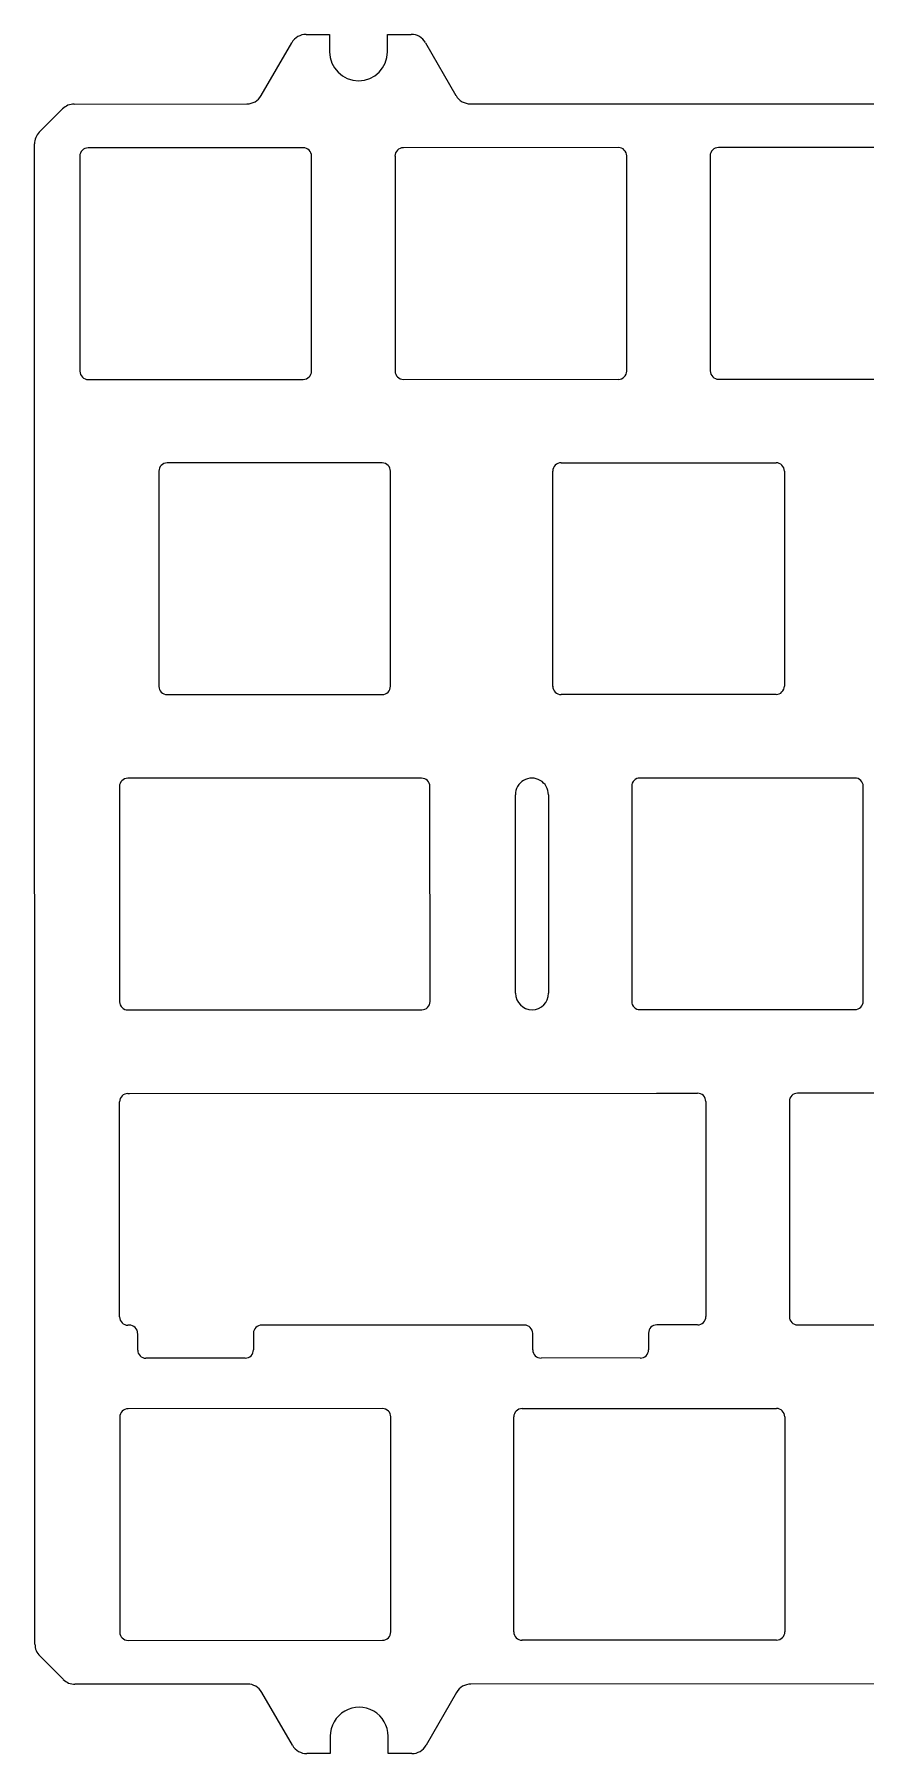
# Model space of a CAD drawing. Extents: x -429 to -143, y -14 to 90.
# Drawn here: x -429.3 to -379.1, y -14 to 90 of the extents above; entities that cross this region are included whole.
import ezdxf

# ---------------------------------------------------------------- set-up
doc = ezdxf.new("R2010")
doc.units = 0
doc.header["$MEASUREMENT"] = 0
doc.layers.add('PART__FEATURE', color=7, linetype='CONTINUOUS')

msp = doc.modelspace()

# ---------------------------------------------------------------- linework, layer by layer
at = {"layer": 'PART__FEATURE'}
for p, q in [((-415.62, 86.25, 1.59), (-413.78, 89.45, 1.59)), ((-415.62, 86.25), (-413.78, 89.45)), ((-415.62, 86.25), (-413.78, 89.45)), ((-415.62, 86.25, 1.59), (-413.78, 89.45, 1.59)), ((-413.78, 89.45), (-413.78, 89.45, 1.59)), ((-413.78, 89.45), (-413.78, 89.45, 1.59)), ((-412.91, 89.95), (-412.91, 89.95, 1.59)), ((-412.91, 89.95), (-412.91, 89.95, 1.59)), ((-412.91, 89.95, 1.59), (-411.49, 89.95, 1.59)), ((-412.91, 89.95), (-411.49, 89.95)), ((-412.91, 89.95), (-411.49, 89.95)), ((-412.91, 89.95, 1.59), (-411.49, 89.95, 1.59)), ((-411.49, 89.95), (-411.49, 89.95, 1.59)), ((-411.49, 89.95), (-411.49, 89.95, 1.59)), ((-411.49, 89.95, 1.59), (-411.49, 88.9, 1.59)), ((-411.49, 89.95), (-411.49, 88.9)), ((-411.49, 89.95), (-411.49, 88.9)), ((-411.49, 89.95, 1.59), (-411.49, 88.9, 1.59)), ((-407.99, 88.9, 1.59), (-407.99, 89.95, 1.59)), ((-407.99, 89.95), (-407.99, 89.95, 1.59)), ((-407.99, 88.9), (-407.99, 89.95)), ((-407.99, 89.95), (-407.99, 89.95, 1.59)), ((-407.99, 89.95, 1.59), (-406.56, 89.95, 1.59)), ((-407.99, 89.95), (-406.56, 89.95)), ((-407.99, 89.95), (-406.56, 89.95)), ((-407.99, 88.9), (-407.99, 89.95)), ((-407.99, 89.95, 1.59), (-406.56, 89.95, 1.59)), ((-407.99, 88.9, 1.59), (-407.99, 89.95, 1.59)), ((-406.56, 89.95), (-406.56, 89.95, 1.59)), ((-406.56, 89.95), (-406.56, 89.95, 1.59)), ((-405.7, 89.45), (-405.7, 89.45, 1.59)), ((-405.7, 89.45, 1.59), (-403.85, 86.25, 1.59)), ((-405.7, 89.45), (-403.85, 86.25)), ((-405.7, 89.45), (-405.7, 89.45, 1.59)), ((-405.7, 89.45), (-403.85, 86.25)), ((-405.7, 89.45, 1.59), (-403.85, 86.25, 1.59)), ((-411.49, 88.9), (-411.49, 88.9, 1.59)), ((-411.49, 88.9), (-411.49, 88.9, 1.59)), ((-407.99, 88.9), (-407.99, 88.9, 1.59)), ((-407.99, 88.9), (-407.99, 88.9, 1.59)), ((-415.62, 86.25), (-415.62, 86.25, 1.59)), ((-415.62, 86.25), (-415.62, 86.25, 1.59)), ((-403.85, 86.25), (-403.85, 86.25, 1.59)), ((-403.85, 86.25), (-403.85, 86.25, 1.59)), ((-429.04, 84.04, 1.59), (-427.63, 85.45, 1.59)), ((-429.04, 84.04), (-427.63, 85.45)), ((-429.04, 84.04), (-427.63, 85.45)), ((-429.04, 84.04, 1.59), (-427.63, 85.45, 1.59)), ((-427.63, 85.45), (-427.63, 85.45, 1.59)), ((-427.63, 85.45), (-427.63, 85.45, 1.59)), ((-426.92, 85.74, 1.59), (-416.49, 85.75, 1.59)), ((-426.92, 85.74), (-416.49, 85.75)), ((-426.92, 85.74), (-416.49, 85.75)), ((-426.92, 85.74, 1.59), (-416.49, 85.75, 1.59)), ((-426.92, 85.74), (-426.92, 85.74, 1.59)), ((-426.92, 85.74), (-426.92, 85.74, 1.59)), ((-416.49, 85.75), (-416.49, 85.75, 1.59)), ((-416.49, 85.75), (-416.49, 85.75, 1.59)), ((-402.98, 85.75, 1.59), (-327.99, 85.78, 1.59)), ((-402.98, 85.75), (-327.99, 85.78)), ((-402.98, 85.75), (-327.99, 85.78)), ((-402.98, 85.75, 1.59), (-327.99, 85.78, 1.59)), ((-402.98, 85.75), (-402.98, 85.75, 1.59)), ((-402.98, 85.75), (-402.98, 85.75, 1.59)), ((-429.3, -7.34, 1.59), (-429.33, 83.33, 1.59)), ((-429.33, 83.33), (-429.33, 83.33, 1.59)), ((-429.3, -7.34), (-429.33, 83.33)), ((-429.33, 83.33), (-429.33, 83.33, 1.59)), ((-429.3, -7.34), (-429.33, 83.33)), ((-429.3, -7.34, 1.59), (-429.33, 83.33, 1.59)), ((-429.04, 84.04), (-429.04, 84.04, 1.59)), ((-429.04, 84.04), (-429.04, 84.04, 1.59)), ((-426.58, 82.59), (-426.58, 82.59, 1.59)), ((-426.58, 82.59, 1.59), (-426.58, 69.59, 1.59)), ((-426.58, 82.59), (-426.58, 69.59)), ((-426.58, 82.59), (-426.58, 82.59, 1.59)), ((-426.58, 82.59), (-426.58, 69.59)), ((-426.58, 82.59, 1.59), (-426.58, 69.59, 1.59)), ((-413.08, 83.1, 1.59), (-426.08, 83.09, 1.59)), ((-413.08, 83.1), (-426.08, 83.09)), ((-413.08, 83.1), (-426.08, 83.09)), ((-413.08, 83.1, 1.59), (-426.08, 83.09, 1.59)), ((-426.08, 83.09), (-426.08, 83.09, 1.59)), ((-426.08, 83.09), (-426.08, 83.09, 1.59)), ((-413.08, 83.1), (-413.08, 83.1, 1.59)), ((-413.08, 83.1), (-413.08, 83.1, 1.59)), ((-412.58, 69.6, 1.59), (-412.58, 82.6, 1.59)), ((-412.58, 82.6), (-412.58, 82.6, 1.59)), ((-412.58, 69.6), (-412.58, 82.6)), ((-412.58, 82.6), (-412.58, 82.6, 1.59)), ((-412.58, 69.6), (-412.58, 82.6)), ((-412.58, 69.6, 1.59), (-412.58, 82.6, 1.59)), ((-407.53, 82.6), (-407.53, 82.6, 1.59)), ((-407.53, 82.6, 1.59), (-407.53, 69.6, 1.59)), ((-407.53, 82.6), (-407.53, 69.6)), ((-407.53, 82.6), (-407.53, 82.6, 1.59)), ((-407.53, 82.6), (-407.53, 69.6)), ((-407.53, 82.6, 1.59), (-407.53, 69.6, 1.59)), ((-394.03, 83.11, 1.59), (-407.03, 83.1, 1.59)), ((-394.03, 83.11), (-407.03, 83.1)), ((-394.03, 83.11), (-407.03, 83.1)), ((-394.03, 83.11, 1.59), (-407.03, 83.1, 1.59)), ((-407.03, 83.1), (-407.03, 83.1, 1.59)), ((-407.03, 83.1), (-407.03, 83.1, 1.59)), ((-394.03, 83.11), (-394.03, 83.11, 1.59)), ((-394.03, 83.11), (-394.03, 83.11, 1.59)), ((-393.53, 69.61, 1.59), (-393.53, 82.61, 1.59)), ((-393.53, 82.61), (-393.53, 82.61, 1.59)), ((-393.53, 69.61), (-393.53, 82.61)), ((-393.53, 82.61), (-393.53, 82.61, 1.59)), ((-393.53, 69.61), (-393.53, 82.61)), ((-393.53, 69.61, 1.59), (-393.53, 82.61, 1.59)), ((-388.48, 82.61), (-388.48, 82.61, 1.59)), ((-388.48, 82.61, 1.59), (-388.48, 69.61, 1.59)), ((-388.48, 82.61), (-388.48, 69.61)), ((-388.48, 82.61), (-388.48, 82.61, 1.59)), ((-388.48, 82.61), (-388.48, 69.61)), ((-388.48, 82.61, 1.59), (-388.48, 69.61, 1.59)), ((-374.98, 83.11, 1.59), (-387.98, 83.11, 1.59)), ((-387.98, 83.11), (-387.98, 83.11, 1.59)), ((-374.98, 83.11), (-387.98, 83.11)), ((-387.98, 83.11), (-387.98, 83.11, 1.59)), ((-374.98, 83.11), (-387.98, 83.11)), ((-374.98, 83.11, 1.59), (-387.98, 83.11, 1.59)), ((-426.58, 69.59), (-426.58, 69.59, 1.59)), ((-426.58, 69.59), (-426.58, 69.59, 1.59)), ((-426.08, 69.09, 1.59), (-413.08, 69.1, 1.59)), ((-426.08, 69.09), (-413.08, 69.1)), ((-426.08, 69.09), (-413.08, 69.1)), ((-426.08, 69.09, 1.59), (-413.08, 69.1, 1.59)), ((-426.08, 69.09), (-426.08, 69.09, 1.59)), ((-426.08, 69.09), (-426.08, 69.09, 1.59)), ((-413.08, 69.1), (-413.08, 69.1, 1.59)), ((-413.08, 69.1), (-413.08, 69.1, 1.59)), ((-412.58, 69.6), (-412.58, 69.6, 1.59)), ((-412.58, 69.6), (-412.58, 69.6, 1.59)), ((-407.53, 69.6), (-407.53, 69.6, 1.59)), ((-407.53, 69.6), (-407.53, 69.6, 1.59)), ((-407.03, 69.1, 1.59), (-394.03, 69.11, 1.59)), ((-407.03, 69.1), (-394.03, 69.11)), ((-407.03, 69.1), (-394.03, 69.11)), ((-407.03, 69.1, 1.59), (-394.03, 69.11, 1.59)), ((-407.03, 69.1), (-407.03, 69.1, 1.59)), ((-407.03, 69.1), (-407.03, 69.1, 1.59)), ((-394.03, 69.11), (-394.03, 69.11, 1.59)), ((-394.03, 69.11), (-394.03, 69.11, 1.59)), ((-393.53, 69.61), (-393.53, 69.61, 1.59)), ((-393.53, 69.61), (-393.53, 69.61, 1.59)), ((-388.48, 69.61), (-388.48, 69.61, 1.59)), ((-388.48, 69.61), (-388.48, 69.61, 1.59)), ((-387.98, 69.11), (-387.98, 69.11, 1.59)), ((-387.98, 69.11, 1.59), (-374.98, 69.11, 1.59)), ((-387.98, 69.11), (-374.98, 69.11)), ((-387.98, 69.11), (-387.98, 69.11, 1.59)), ((-387.98, 69.11), (-374.98, 69.11)), ((-387.98, 69.11, 1.59), (-374.98, 69.11, 1.59)), ((-421.81, 63.55), (-421.81, 63.55, 1.59)), ((-421.81, 63.55, 1.59), (-421.81, 50.55, 1.59)), ((-421.81, 63.55), (-421.81, 50.55)), ((-421.81, 63.55), (-421.81, 63.55, 1.59)), ((-421.81, 63.55), (-421.81, 50.55)), ((-421.81, 63.55, 1.59), (-421.81, 50.55, 1.59)), ((-408.31, 64.05, 1.59), (-421.31, 64.05, 1.59)), ((-421.31, 64.05), (-421.31, 64.05, 1.59)), ((-408.31, 64.05), (-421.31, 64.05)), ((-421.31, 64.05), (-421.31, 64.05, 1.59)), ((-408.31, 64.05), (-421.31, 64.05)), ((-408.31, 64.05, 1.59), (-421.31, 64.05, 1.59)), ((-408.31, 64.05), (-408.31, 64.05, 1.59)), ((-408.31, 64.05), (-408.31, 64.05, 1.59)), ((-407.81, 50.55, 1.59), (-407.81, 63.55, 1.59)), ((-407.81, 63.55), (-407.81, 63.55, 1.59)), ((-407.81, 50.55), (-407.81, 63.55)), ((-407.81, 63.55), (-407.81, 63.55, 1.59)), ((-407.81, 50.55), (-407.81, 63.55)), ((-407.81, 50.55, 1.59), (-407.81, 63.55, 1.59)), ((-398, 50.55, 1.59), (-398, 63.55, 1.59)), ((-398, 63.55), (-398, 63.55, 1.59)), ((-398, 50.55), (-398, 63.55)), ((-398, 63.55), (-398, 63.55, 1.59)), ((-398, 50.55), (-398, 63.55)), ((-398, 50.55, 1.59), (-398, 63.55, 1.59)), ((-397.5, 64.05, 1.59), (-384.5, 64.06, 1.59)), ((-397.5, 64.05), (-384.5, 64.06)), ((-397.5, 64.05), (-384.5, 64.06)), ((-397.5, 64.05, 1.59), (-384.5, 64.06, 1.59)), ((-397.5, 64.05), (-397.5, 64.05, 1.59)), ((-397.5, 64.05), (-397.5, 64.05, 1.59)), ((-384.5, 64.06), (-384.5, 64.06, 1.59)), ((-384.5, 64.06), (-384.5, 64.06, 1.59)), ((-384, 63.56), (-384, 63.56, 1.59)), ((-384, 63.56, 1.59), (-384, 50.56, 1.59)), ((-384, 63.56), (-384, 50.56)), ((-384, 63.56), (-384, 63.56, 1.59)), ((-384, 63.56), (-384, 50.56)), ((-384, 63.56, 1.59), (-384, 50.56, 1.59)), ((-421.81, 50.55), (-421.81, 50.55, 1.59)), ((-421.81, 50.55), (-421.81, 50.55, 1.59)), ((-421.31, 50.05), (-421.31, 50.05, 1.59)), ((-421.31, 50.05, 1.59), (-408.31, 50.05, 1.59)), ((-421.31, 50.05), (-408.31, 50.05)), ((-421.31, 50.05), (-421.31, 50.05, 1.59)), ((-421.31, 50.05), (-408.31, 50.05)), ((-421.31, 50.05, 1.59), (-408.31, 50.05, 1.59)), ((-408.31, 50.05), (-408.31, 50.05, 1.59)), ((-408.31, 50.05), (-408.31, 50.05, 1.59)), ((-407.81, 50.55), (-407.81, 50.55, 1.59)), ((-407.81, 50.55), (-407.81, 50.55, 1.59)), ((-398, 50.55), (-398, 50.55, 1.59)), ((-398, 50.55), (-398, 50.55, 1.59)), ((-384.5, 50.06, 1.59), (-397.5, 50.05, 1.59)), ((-384.5, 50.06), (-397.5, 50.05)), ((-384.5, 50.06), (-397.5, 50.05)), ((-384.5, 50.06, 1.59), (-397.5, 50.05, 1.59)), ((-397.5, 50.05), (-397.5, 50.05, 1.59)), ((-397.5, 50.05), (-397.5, 50.05, 1.59)), ((-384.5, 50.06), (-384.5, 50.06, 1.59)), ((-384.5, 50.06), (-384.5, 50.06, 1.59)), ((-384, 50.56), (-384, 50.56, 1.59)), ((-384, 50.56), (-384, 50.56, 1.59)), ((-405.93, 45, 1.59), (-423.69, 44.99, 1.59)), ((-405.93, 45), (-423.69, 44.99)), ((-405.93, 45), (-423.69, 44.99)), ((-405.93, 45, 1.59), (-423.69, 44.99, 1.59)), ((-423.69, 44.99), (-423.69, 44.99, 1.59)), ((-423.69, 44.99), (-423.69, 44.99, 1.59)), ((-405.93, 45), (-405.93, 45, 1.59)), ((-405.93, 45), (-405.93, 45, 1.59)), ((-379.73, 45.01, 1.59), (-392.73, 45.01, 1.59)), ((-392.73, 45.01), (-392.73, 45.01, 1.59)), ((-379.73, 45.01), (-392.73, 45.01)), ((-392.73, 45.01), (-392.73, 45.01, 1.59)), ((-379.73, 45.01), (-392.73, 45.01)), ((-379.73, 45.01, 1.59), (-392.73, 45.01, 1.59)), ((-379.73, 45.01), (-379.73, 45.01, 1.59)), ((-379.73, 45.01), (-379.73, 45.01, 1.59)), ((-424.19, 44.49), (-424.19, 44.49, 1.59)), ((-424.19, 44.49, 1.59), (-424.18, 31.49, 1.59)), ((-424.19, 44.49), (-424.18, 31.49)), ((-424.19, 44.49), (-424.19, 44.49, 1.59)), ((-424.19, 44.49), (-424.18, 31.49)), ((-424.19, 44.49, 1.59), (-424.18, 31.49, 1.59)), ((-405.42, 31.5, 1.59), (-405.43, 44.5, 1.59)), ((-405.43, 44.5), (-405.43, 44.5, 1.59)), ((-405.42, 31.5), (-405.43, 44.5)), ((-405.43, 44.5), (-405.43, 44.5, 1.59)), ((-405.42, 31.5), (-405.43, 44.5)), ((-405.42, 31.5, 1.59), (-405.43, 44.5, 1.59)), ((-400.25, 32, 1.59), (-400.26, 44, 1.59)), ((-400.26, 44), (-400.26, 44, 1.59)), ((-400.25, 32), (-400.26, 44)), ((-400.26, 44), (-400.26, 44, 1.59)), ((-400.25, 32), (-400.26, 44)), ((-400.25, 32, 1.59), (-400.26, 44, 1.59)), ((-398.26, 44), (-398.26, 44, 1.59)), ((-398.26, 44), (-398.26, 44, 1.59)), ((-398.26, 44, 1.59), (-398.25, 32, 1.59)), ((-398.26, 44), (-398.25, 32)), ((-398.26, 44), (-398.25, 32)), ((-398.26, 44, 1.59), (-398.25, 32, 1.59)), ((-393.23, 44.51), (-393.23, 44.51, 1.59)), ((-393.23, 44.51, 1.59), (-393.23, 31.51, 1.59)), ((-393.23, 44.51), (-393.23, 31.51)), ((-393.23, 44.51), (-393.23, 44.51, 1.59)), ((-393.23, 44.51), (-393.23, 31.51)), ((-393.23, 44.51, 1.59), (-393.23, 31.51, 1.59)), ((-379.23, 31.51, 1.59), (-379.23, 44.51, 1.59)), ((-379.23, 44.51), (-379.23, 44.51, 1.59)), ((-379.23, 31.51), (-379.23, 44.51)), ((-379.23, 44.51), (-379.23, 44.51, 1.59)), ((-379.23, 31.51), (-379.23, 44.51)), ((-379.23, 31.51, 1.59), (-379.23, 44.51, 1.59)), ((-424.18, 31.49), (-424.18, 31.49, 1.59)), ((-424.18, 31.49), (-424.18, 31.49, 1.59)), ((-405.42, 31.5), (-405.42, 31.5, 1.59)), ((-405.42, 31.5), (-405.42, 31.5, 1.59)), ((-400.25, 32), (-400.25, 32, 1.59)), ((-400.25, 32), (-400.25, 32, 1.59)), ((-398.25, 32), (-398.25, 32, 1.59)), ((-398.25, 32), (-398.25, 32, 1.59)), ((-393.23, 31.51), (-393.23, 31.51, 1.59)), ((-393.23, 31.51), (-393.23, 31.51, 1.59)), ((-379.23, 31.51), (-379.23, 31.51, 1.59)), ((-379.23, 31.51), (-379.23, 31.51, 1.59)), ((-423.68, 30.99, 1.59), (-405.92, 31, 1.59)), ((-423.68, 30.99), (-405.92, 31)), ((-423.68, 30.99), (-405.92, 31)), ((-423.68, 30.99, 1.59), (-405.92, 31, 1.59)), ((-423.68, 30.99), (-423.68, 30.99, 1.59)), ((-423.68, 30.99), (-423.68, 30.99, 1.59)), ((-405.92, 31), (-405.92, 31, 1.59)), ((-405.92, 31), (-405.92, 31, 1.59)), ((-392.73, 31.01), (-392.73, 31.01, 1.59)), ((-392.73, 31.01, 1.59), (-379.73, 31.01, 1.59)), ((-392.73, 31.01), (-379.73, 31.01)), ((-392.73, 31.01), (-392.73, 31.01, 1.59)), ((-392.73, 31.01), (-379.73, 31.01)), ((-392.73, 31.01, 1.59), (-379.73, 31.01, 1.59)), ((-379.73, 31.01), (-379.73, 31.01, 1.59)), ((-379.73, 31.01), (-379.73, 31.01, 1.59)), ((-424.18, 25.44), (-424.18, 25.44, 1.59)), ((-424.18, 12.44, 1.59), (-424.18, 25.44, 1.59)), ((-424.18, 25.44), (-424.18, 25.44, 1.59)), ((-424.18, 12.44), (-424.18, 25.44)), ((-424.18, 12.44), (-424.18, 25.44)), ((-424.18, 12.44, 1.59), (-424.18, 25.44, 1.59)), ((-423.68, 25.94), (-423.68, 25.94, 1.59)), ((-423.68, 25.94, 1.59), (-423.59, 25.94, 1.59)), ((-423.68, 25.94), (-423.59, 25.94)), ((-423.68, 25.94), (-423.68, 25.94, 1.59)), ((-423.68, 25.94), (-423.59, 25.94)), ((-423.68, 25.94, 1.59), (-423.59, 25.94, 1.59)), ((-423.59, 25.94, 1.59), (-391.72, 25.96, 1.59)), ((-423.59, 25.94), (-391.72, 25.96)), ((-423.59, 25.94), (-391.72, 25.96)), ((-423.59, 25.94, 1.59), (-391.72, 25.96, 1.59)), ((-423.59, 25.94), (-423.59, 25.94, 1.59)), ((-423.59, 25.94), (-423.59, 25.94, 1.59)), ((-391.72, 25.96), (-391.72, 25.96, 1.59)), ((-391.72, 25.96, 1.59), (-389.25, 25.96, 1.59)), ((-391.72, 25.96), (-389.25, 25.96)), ((-391.72, 25.96), (-391.72, 25.96, 1.59)), ((-391.72, 25.96), (-389.25, 25.96)), ((-391.72, 25.96, 1.59), (-389.25, 25.96, 1.59)), ((-389.25, 25.96), (-389.25, 25.96, 1.59)), ((-389.25, 25.96), (-389.25, 25.96, 1.59)), ((-388.75, 25.46), (-388.75, 25.46, 1.59)), ((-388.75, 25.46, 1.59), (-388.75, 12.46, 1.59)), ((-388.75, 25.46), (-388.75, 12.46)), ((-388.75, 25.46), (-388.75, 25.46, 1.59)), ((-388.75, 25.46), (-388.75, 12.46)), ((-388.75, 25.46, 1.59), (-388.75, 12.46, 1.59)), ((-383.7, 25.46), (-383.7, 25.46, 1.59)), ((-383.7, 25.46, 1.59), (-383.7, 12.46, 1.59)), ((-383.7, 25.46), (-383.7, 12.46)), ((-383.7, 25.46), (-383.7, 25.46, 1.59)), ((-383.7, 25.46), (-383.7, 12.46)), ((-383.7, 25.46, 1.59), (-383.7, 12.46, 1.59)), ((-370.2, 25.96, 1.59), (-383.2, 25.96, 1.59)), ((-383.2, 25.96), (-383.2, 25.96, 1.59)), ((-370.2, 25.96), (-383.2, 25.96)), ((-383.2, 25.96), (-383.2, 25.96, 1.59)), ((-370.2, 25.96), (-383.2, 25.96)), ((-370.2, 25.96, 1.59), (-383.2, 25.96, 1.59)), ((-424.18, 12.44), (-424.18, 12.44, 1.59)), ((-424.18, 12.44), (-424.18, 12.44, 1.59)), ((-423.68, 11.94), (-423.68, 11.94, 1.59)), ((-423.59, 11.94, 1.59), (-423.68, 11.94, 1.59)), ((-423.68, 11.94), (-423.68, 11.94, 1.59)), ((-423.59, 11.94), (-423.68, 11.94)), ((-423.59, 11.94), (-423.68, 11.94)), ((-423.59, 11.94, 1.59), (-423.68, 11.94, 1.59)), ((-423.59, 11.94), (-423.59, 11.94, 1.59)), ((-423.59, 11.94), (-423.59, 11.94, 1.59)), ((-423.09, 10.44, 1.59), (-423.09, 11.44, 1.59)), ((-423.09, 11.44), (-423.09, 11.44, 1.59)), ((-423.09, 10.44), (-423.09, 11.44)), ((-423.09, 11.44), (-423.09, 11.44, 1.59)), ((-423.09, 10.44), (-423.09, 11.44)), ((-423.09, 10.44, 1.59), (-423.09, 11.44, 1.59)), ((-416.09, 11.45), (-416.09, 11.45, 1.59)), ((-416.09, 11.45), (-416.09, 11.45, 1.59)), ((-416.09, 11.45, 1.59), (-416.09, 10.45, 1.59)), ((-416.09, 11.45), (-416.09, 10.45)), ((-416.09, 11.45), (-416.09, 10.45)), ((-416.09, 11.45, 1.59), (-416.09, 10.45, 1.59)), ((-399.71, 11.95, 1.59), (-415.59, 11.95, 1.59)), ((-415.59, 11.95), (-415.59, 11.95, 1.59)), ((-399.71, 11.95), (-415.59, 11.95)), ((-415.59, 11.95), (-415.59, 11.95, 1.59)), ((-399.71, 11.95), (-415.59, 11.95)), ((-399.71, 11.95, 1.59), (-415.59, 11.95, 1.59)), ((-399.71, 11.95), (-399.71, 11.95, 1.59)), ((-399.71, 11.95), (-399.71, 11.95, 1.59)), ((-399.21, 10.45, 1.59), (-399.21, 11.45, 1.59)), ((-399.21, 11.45), (-399.21, 11.45, 1.59)), ((-399.21, 10.45), (-399.21, 11.45)), ((-399.21, 11.45), (-399.21, 11.45, 1.59)), ((-399.21, 10.45), (-399.21, 11.45)), ((-399.21, 10.45, 1.59), (-399.21, 11.45, 1.59)), ((-392.21, 11.46), (-392.21, 11.46, 1.59)), ((-392.21, 11.46, 1.59), (-392.21, 10.46, 1.59)), ((-392.21, 11.46), (-392.21, 10.46)), ((-392.21, 11.46), (-392.21, 11.46, 1.59)), ((-392.21, 11.46), (-392.21, 10.46)), ((-392.21, 11.46, 1.59), (-392.21, 10.46, 1.59)), ((-391.71, 11.96), (-391.71, 11.96, 1.59)), ((-389.25, 11.96, 1.59), (-391.71, 11.96, 1.59)), ((-391.71, 11.96), (-391.71, 11.96, 1.59)), ((-389.25, 11.96), (-391.71, 11.96)), ((-389.25, 11.96), (-391.71, 11.96)), ((-389.25, 11.96, 1.59), (-391.71, 11.96, 1.59)), ((-389.25, 11.96), (-389.25, 11.96, 1.59)), ((-389.25, 11.96), (-389.25, 11.96, 1.59)), ((-388.75, 12.46), (-388.75, 12.46, 1.59)), ((-388.75, 12.46), (-388.75, 12.46, 1.59)), ((-383.7, 12.46), (-383.7, 12.46, 1.59)), ((-383.7, 12.46), (-383.7, 12.46, 1.59)), ((-383.2, 11.96), (-383.2, 11.96, 1.59)), ((-383.2, 11.96, 1.59), (-370.2, 11.96, 1.59)), ((-383.2, 11.96), (-370.2, 11.96)), ((-383.2, 11.96), (-383.2, 11.96, 1.59)), ((-383.2, 11.96), (-370.2, 11.96)), ((-383.2, 11.96, 1.59), (-370.2, 11.96, 1.59)), ((-423.09, 10.44), (-423.09, 10.44, 1.59)), ((-423.09, 10.44), (-423.09, 10.44, 1.59)), ((-416.09, 10.45), (-416.09, 10.45, 1.59)), ((-416.09, 10.45), (-416.09, 10.45, 1.59)), ((-399.21, 10.45), (-399.21, 10.45, 1.59)), ((-399.21, 10.45), (-399.21, 10.45, 1.59)), ((-392.21, 10.46), (-392.21, 10.46, 1.59)), ((-392.21, 10.46), (-392.21, 10.46, 1.59)), ((-416.59, 9.95, 1.59), (-422.59, 9.94, 1.59)), ((-416.59, 9.95), (-422.59, 9.94)), ((-416.59, 9.95), (-422.59, 9.94)), ((-416.59, 9.95, 1.59), (-422.59, 9.94, 1.59)), ((-422.59, 9.94), (-422.59, 9.94, 1.59)), ((-422.59, 9.94), (-422.59, 9.94, 1.59)), ((-416.59, 9.95), (-416.59, 9.95, 1.59)), ((-416.59, 9.95), (-416.59, 9.95, 1.59)), ((-392.71, 9.96, 1.59), (-398.71, 9.95, 1.59)), ((-392.71, 9.96), (-398.71, 9.95)), ((-392.71, 9.96), (-398.71, 9.95)), ((-392.71, 9.96, 1.59), (-398.71, 9.95, 1.59)), ((-398.71, 9.95), (-398.71, 9.95, 1.59)), ((-398.71, 9.95), (-398.71, 9.95, 1.59)), ((-392.71, 9.96), (-392.71, 9.96, 1.59)), ((-392.71, 9.96), (-392.71, 9.96, 1.59)), ((-424.17, 6.39), (-424.17, 6.39, 1.59)), ((-424.17, 6.39, 1.59), (-424.17, -6.61, 1.59)), ((-424.17, 6.39), (-424.17, -6.61)), ((-424.17, 6.39), (-424.17, 6.39, 1.59)), ((-424.17, 6.39), (-424.17, -6.61)), ((-424.17, 6.39, 1.59), (-424.17, -6.61, 1.59)), ((-408.29, 6.9, 1.59), (-423.67, 6.89, 1.59)), ((-408.29, 6.9), (-423.67, 6.89)), ((-408.29, 6.9), (-423.67, 6.89)), ((-408.29, 6.9, 1.59), (-423.67, 6.89, 1.59)), ((-423.67, 6.89), (-423.67, 6.89, 1.59)), ((-423.67, 6.89), (-423.67, 6.89, 1.59)), ((-408.29, 6.9), (-408.29, 6.9, 1.59)), ((-408.29, 6.9), (-408.29, 6.9, 1.59)), ((-407.79, -6.6, 1.59), (-407.79, 6.4, 1.59)), ((-407.79, 6.4), (-407.79, 6.4, 1.59)), ((-407.79, -6.6), (-407.79, 6.4)), ((-407.79, 6.4), (-407.79, 6.4, 1.59)), ((-407.79, -6.6), (-407.79, 6.4)), ((-407.79, -6.6, 1.59), (-407.79, 6.4, 1.59)), ((-400.36, -6.6, 1.59), (-400.36, 6.4, 1.59)), ((-400.36, 6.4), (-400.36, 6.4, 1.59)), ((-400.36, -6.6), (-400.36, 6.4)), ((-400.36, 6.4), (-400.36, 6.4, 1.59)), ((-400.36, -6.6), (-400.36, 6.4)), ((-400.36, -6.6, 1.59), (-400.36, 6.4, 1.59)), ((-399.86, 6.9, 1.59), (-384.48, 6.91, 1.59)), ((-399.86, 6.9), (-384.48, 6.91)), ((-399.86, 6.9), (-384.48, 6.91)), ((-399.86, 6.9, 1.59), (-384.48, 6.91, 1.59)), ((-399.86, 6.9), (-399.86, 6.9, 1.59)), ((-399.86, 6.9), (-399.86, 6.9, 1.59)), ((-384.48, 6.91), (-384.48, 6.91, 1.59)), ((-384.48, 6.91), (-384.48, 6.91, 1.59)), ((-383.98, 6.41), (-383.98, 6.41, 1.59)), ((-383.98, 6.41, 1.59), (-383.98, -6.59, 1.59)), ((-383.98, 6.41), (-383.98, -6.59)), ((-383.98, 6.41), (-383.98, 6.41, 1.59)), ((-383.98, 6.41), (-383.98, -6.59)), ((-383.98, 6.41, 1.59), (-383.98, -6.59, 1.59)), ((-424.17, -6.61), (-424.17, -6.61, 1.59)), ((-424.17, -6.61), (-424.17, -6.61, 1.59)), ((-423.67, -7.11, 1.59), (-408.29, -7.1, 1.59)), ((-423.67, -7.11), (-408.29, -7.1)), ((-423.67, -7.11), (-408.29, -7.1)), ((-423.67, -7.11, 1.59), (-408.29, -7.1, 1.59)), ((-423.67, -7.11), (-423.67, -7.11, 1.59)), ((-423.67, -7.11), (-423.67, -7.11, 1.59)), ((-408.29, -7.1), (-408.29, -7.1, 1.59)), ((-408.29, -7.1), (-408.29, -7.1, 1.59)), ((-407.79, -6.6), (-407.79, -6.6, 1.59)), ((-407.79, -6.6), (-407.79, -6.6, 1.59)), ((-400.36, -6.6), (-400.36, -6.6, 1.59)), ((-400.36, -6.6), (-400.36, -6.6, 1.59)), ((-384.47, -7.09, 1.59), (-399.86, -7.1, 1.59)), ((-384.47, -7.09), (-399.86, -7.1)), ((-384.47, -7.09), (-399.86, -7.1)), ((-384.47, -7.09, 1.59), (-399.86, -7.1, 1.59)), ((-399.86, -7.1), (-399.86, -7.1, 1.59)), ((-399.86, -7.1), (-399.86, -7.1, 1.59)), ((-384.47, -7.09), (-384.47, -7.09, 1.59)), ((-384.47, -7.09), (-384.47, -7.09, 1.59)), ((-383.98, -6.59), (-383.98, -6.59, 1.59)), ((-383.98, -6.59), (-383.98, -6.59, 1.59)), ((-429.3, -7.34), (-429.3, -7.34, 1.59)), ((-429.3, -7.34), (-429.3, -7.34, 1.59)), ((-427.59, -9.46, 1.59), (-429.01, -8.05, 1.59)), ((-429.01, -8.05), (-429.01, -8.05, 1.59)), ((-427.59, -9.46), (-429.01, -8.05)), ((-429.01, -8.05), (-429.01, -8.05, 1.59)), ((-427.59, -9.46), (-429.01, -8.05)), ((-427.59, -9.46, 1.59), (-429.01, -8.05, 1.59)), ((-427.59, -9.46), (-427.59, -9.46, 1.59)), ((-427.59, -9.46), (-427.59, -9.46, 1.59)), ((-416.45, -9.75, 1.59), (-426.88, -9.76, 1.59)), ((-416.45, -9.75), (-426.88, -9.76)), ((-416.45, -9.75), (-426.88, -9.76)), ((-416.45, -9.75, 1.59), (-426.88, -9.76, 1.59)), ((-426.88, -9.76), (-426.88, -9.76, 1.59)), ((-426.88, -9.76), (-426.88, -9.76, 1.59)), ((-416.45, -9.75), (-416.45, -9.75, 1.59)), ((-416.45, -9.75), (-416.45, -9.75, 1.59)), ((-413.74, -13.45, 1.59), (-415.58, -10.25, 1.59)), ((-415.58, -10.25), (-415.58, -10.25, 1.59)), ((-413.74, -13.45), (-415.58, -10.25)), ((-415.58, -10.25), (-415.58, -10.25, 1.59)), ((-413.74, -13.45), (-415.58, -10.25)), ((-413.74, -13.45, 1.59), (-415.58, -10.25, 1.59)), ((-403.81, -10.25, 1.59), (-405.66, -13.45, 1.59)), ((-403.81, -10.25), (-405.66, -13.45)), ((-403.81, -10.25), (-405.66, -13.45)), ((-403.81, -10.25, 1.59), (-405.66, -13.45, 1.59)), ((-403.81, -10.25), (-403.81, -10.25, 1.59)), ((-403.81, -10.25), (-403.81, -10.25, 1.59)), ((-292.95, -9.71, 1.59), (-402.95, -9.75, 1.59)), ((-292.95, -9.71), (-402.95, -9.75)), ((-292.95, -9.71), (-402.95, -9.75)), ((-292.95, -9.71, 1.59), (-402.95, -9.75, 1.59)), ((-402.95, -9.75), (-402.95, -9.75, 1.59)), ((-402.95, -9.75), (-402.95, -9.75, 1.59)), ((-413.74, -13.45), (-413.74, -13.45, 1.59)), ((-413.74, -13.45), (-413.74, -13.45, 1.59)), ((-411.45, -12.9), (-411.45, -12.9, 1.59)), ((-411.45, -12.9), (-411.45, -12.9, 1.59)), ((-411.45, -12.9, 1.59), (-411.45, -13.95, 1.59)), ((-411.45, -12.9), (-411.45, -13.95)), ((-411.45, -12.9), (-411.45, -13.95)), ((-411.45, -12.9, 1.59), (-411.45, -13.95, 1.59)), ((-407.95, -13.95, 1.59), (-407.95, -12.9, 1.59)), ((-407.95, -12.9), (-407.95, -12.9, 1.59)), ((-407.95, -13.95), (-407.95, -12.9)), ((-407.95, -12.9), (-407.95, -12.9, 1.59)), ((-407.95, -13.95), (-407.95, -12.9)), ((-407.95, -13.95, 1.59), (-407.95, -12.9, 1.59)), ((-405.66, -13.45), (-405.66, -13.45, 1.59)), ((-405.66, -13.45), (-405.66, -13.45, 1.59)), ((-411.45, -13.95, 1.59), (-412.87, -13.95, 1.59)), ((-412.87, -13.95), (-412.87, -13.95, 1.59)), ((-411.45, -13.95), (-412.87, -13.95)), ((-412.87, -13.95), (-412.87, -13.95, 1.59)), ((-411.45, -13.95), (-412.87, -13.95)), ((-411.45, -13.95, 1.59), (-412.87, -13.95, 1.59)), ((-411.45, -13.95), (-411.45, -13.95, 1.59)), ((-411.45, -13.95), (-411.45, -13.95, 1.59)), ((-406.52, -13.95, 1.59), (-407.95, -13.95, 1.59)), ((-407.95, -13.95), (-407.95, -13.95, 1.59)), ((-406.52, -13.95), (-407.95, -13.95)), ((-407.95, -13.95), (-407.95, -13.95, 1.59)), ((-406.52, -13.95), (-407.95, -13.95)), ((-406.52, -13.95, 1.59), (-407.95, -13.95, 1.59)), ((-406.52, -13.95), (-406.52, -13.95, 1.59)), ((-406.52, -13.95), (-406.52, -13.95, 1.59))]:
    msp.add_line(p, q, dxfattribs=at)
for centre, radius, start, end in [((-412.91, 88.95), 1, 90.0258, 150.0186), ((-412.91, 88.95, 1.59), 1, 90.0258, 150.0186), ((-412.91, 88.95), 1, 90.0258, 150.0186), ((-412.91, 88.95, 1.59), 1, 90.0258, 150.0186), ((-406.56, 88.95), 1, 30.0246, 90.0174), ((-406.56, 88.95, 1.59), 1, 30.0246, 90.0174), ((-406.56, 88.95), 1, 30.0246, 90.0174), ((-406.56, 88.95, 1.59), 1, 30.0246, 90.0174), ((-409.74, 88.9, 1.59), 1.75, 180.0216, 0.0216), ((-409.74, 88.9), 1.75, 180.0216, 0.0216), ((-409.74, 88.9), 1.75, 180.0216, 0.0216), ((-409.74, 88.9, 1.59), 1.75, 180.0216, 0.0216), ((-416.49, 86.75, 1.59), 1, 270.0254, 330.0196), ((-416.49, 86.75), 1, 270.0254, 330.0196), ((-416.49, 86.75), 1, 270.0254, 330.0196), ((-416.49, 86.75, 1.59), 1, 270.0254, 330.0196), ((-402.98, 86.75, 1.59), 1, 210.0238, 270.0178), ((-402.98, 86.75), 1, 210.0238, 270.0178), ((-402.98, 86.75), 1, 210.0238, 270.0178), ((-402.98, 86.75, 1.59), 1, 210.0238, 270.0178), ((-426.92, 84.74), 1, 90.0539, 135.01), ((-426.92, 84.74, 1.59), 1, 90.0539, 135.01), ((-426.92, 84.74), 1, 90.0539, 135.01), ((-426.92, 84.74, 1.59), 1, 90.0539, 135.01), ((-428.33, 83.33), 1, 135.0335, 179.9889), ((-428.33, 83.33, 1.59), 1, 135.0335, 179.9889), ((-428.33, 83.33), 1, 135.0335, 179.9889), ((-428.33, 83.33, 1.59), 1, 135.0335, 179.9889), ((-426.09, 82.59, 1.59), 0.498, 89.8484, 180.1947), ((-426.09, 82.59), 0.498, 89.8484, 180.1947), ((-426.09, 82.59), 0.498, 89.8484, 180.1947), ((-426.09, 82.59, 1.59), 0.498, 89.8484, 180.1947), ((-413.08, 82.6, 1.59), 0.498, 359.8466, 90.1963), ((-413.08, 82.6), 0.498, 359.8466, 90.1963), ((-413.08, 82.6), 0.498, 359.8466, 90.1963), ((-413.08, 82.6, 1.59), 0.498, 359.8466, 90.1963), ((-407.04, 82.6, 1.59), 0.498, 89.8469, 180.1962), ((-407.04, 82.6), 0.498, 89.8469, 180.1962), ((-407.04, 82.6), 0.498, 89.8469, 180.1962), ((-407.04, 82.6, 1.59), 0.498, 89.8469, 180.1962), ((-394.03, 82.61, 1.59), 0.498, 359.8456, 90.1977), ((-394.03, 82.61), 0.498, 359.8456, 90.1977), ((-394.03, 82.61), 0.498, 359.8456, 90.1977), ((-394.03, 82.61, 1.59), 0.498, 359.8456, 90.1977), ((-387.99, 82.61, 1.59), 0.498, 89.8469, 180.1962), ((-387.99, 82.61), 0.498, 89.8469, 180.1962), ((-387.99, 82.61), 0.498, 89.8469, 180.1962), ((-387.99, 82.61, 1.59), 0.498, 89.8469, 180.1962), ((-426.08, 69.59, 1.59), 0.499, 179.8499, 270.1933), ((-426.08, 69.59), 0.499, 179.8499, 270.1933), ((-426.08, 69.59), 0.499, 179.8499, 270.1933), ((-426.08, 69.59, 1.59), 0.499, 179.8499, 270.1933), ((-413.08, 69.6, 1.59), 0.498, 269.8484, 0.1946), ((-413.08, 69.6), 0.498, 269.8484, 0.1946), ((-413.08, 69.6), 0.498, 269.8484, 0.1946), ((-413.08, 69.6, 1.59), 0.498, 269.8484, 0.1946), ((-407.03, 69.6, 1.59), 0.498, 179.8484, 270.1948), ((-407.03, 69.6), 0.498, 179.8484, 270.1948), ((-407.03, 69.6), 0.498, 179.8484, 270.1948), ((-407.03, 69.6, 1.59), 0.498, 179.8484, 270.1948), ((-394.03, 69.6, 1.59), 0.498, 269.8469, 0.1966), ((-394.03, 69.6), 0.498, 269.8469, 0.1966), ((-394.03, 69.6), 0.498, 269.8469, 0.1966), ((-394.03, 69.6, 1.59), 0.498, 269.8469, 0.1966), ((-387.98, 69.61, 1.59), 0.498, 179.8484, 270.1948), ((-387.98, 69.61), 0.498, 179.8484, 270.1948), ((-387.98, 69.61), 0.498, 179.8484, 270.1948), ((-387.98, 69.61, 1.59), 0.498, 179.8484, 270.1948), ((-421.31, 63.55, 1.59), 0.5, 90.0437, 179.9995), ((-421.31, 63.55), 0.5, 90.0437, 179.9995), ((-421.31, 63.55), 0.5, 90.0437, 179.9995), ((-421.31, 63.55, 1.59), 0.5, 90.0437, 179.9995), ((-408.31, 63.55, 1.59), 0.5, 0.0436, 90.1139), ((-408.31, 63.55), 0.5, 0.0436, 90.1139), ((-408.31, 63.55), 0.5, 0.0436, 90.1139), ((-408.31, 63.55, 1.59), 0.5, 0.0436, 90.1139), ((-397.5, 63.56), 0.498, 89.8484, 180.1947), ((-397.5, 63.56, 1.59), 0.498, 89.8484, 180.1947), ((-397.5, 63.56), 0.498, 89.8484, 180.1947), ((-397.5, 63.56, 1.59), 0.498, 89.8484, 180.1947), ((-384.5, 63.56), 0.498, 359.8466, 90.1963), ((-384.5, 63.56, 1.59), 0.498, 359.8466, 90.1963), ((-384.5, 63.56), 0.498, 359.8466, 90.1963), ((-384.5, 63.56, 1.59), 0.498, 359.8466, 90.1963), ((-421.31, 50.55, 1.59), 0.5, 180.0429, 270.0002), ((-421.31, 50.55), 0.5, 180.0429, 270.0002), ((-421.31, 50.55), 0.5, 180.0429, 270.0002), ((-421.31, 50.55, 1.59), 0.5, 180.0429, 270.0002), ((-408.31, 50.55, 1.59), 0.498, 269.8477, 0.1956), ((-408.31, 50.55), 0.498, 269.8477, 0.1956), ((-408.31, 50.55), 0.498, 269.8477, 0.1956), ((-408.31, 50.55, 1.59), 0.498, 269.8477, 0.1956), ((-397.5, 50.55), 0.498, 179.8477, 270.1955), ((-397.5, 50.55, 1.59), 0.498, 179.8477, 270.1955), ((-397.5, 50.55), 0.498, 179.8477, 270.1955), ((-397.5, 50.55, 1.59), 0.498, 179.8477, 270.1955), ((-384.5, 50.56), 0.498, 269.8462, 0.1966), ((-384.5, 50.56, 1.59), 0.498, 269.8462, 0.1966), ((-384.5, 50.56), 0.498, 269.8462, 0.1966), ((-384.5, 50.56, 1.59), 0.498, 269.8462, 0.1966), ((-423.69, 44.49, 1.59), 0.5, 90.04, 180.0032), ((-423.69, 44.49), 0.5, 90.04, 180.0032), ((-423.69, 44.49), 0.5, 90.04, 180.0032), ((-423.69, 44.49, 1.59), 0.5, 90.04, 180.0032), ((-405.93, 44.5, 1.59), 0.5, 0.0416, 90.0017), ((-405.93, 44.5), 0.5, 0.0416, 90.0017), ((-405.93, 44.5), 0.5, 0.0416, 90.0017), ((-405.93, 44.5, 1.59), 0.5, 0.0416, 90.0017), ((-399.26, 44), 1, 0.0216, 180.0216), ((-399.26, 44, 1.59), 1, 0.0216, 180.0216), ((-399.26, 44), 1, 0.0216, 180.0216), ((-399.26, 44, 1.59), 1, 0.0216, 180.0216), ((-392.73, 44.51, 1.59), 0.5, 90.043, 180.0002), ((-392.73, 44.51), 0.5, 90.043, 180.0002), ((-392.73, 44.51), 0.5, 90.043, 180.0002), ((-392.73, 44.51, 1.59), 0.5, 90.043, 180.0002), ((-379.73, 44.51, 1.59), 0.5, 0.0416, 90.1161), ((-379.73, 44.51), 0.5, 0.0416, 90.1161), ((-379.73, 44.51), 0.5, 0.0416, 90.1161), ((-379.73, 44.51, 1.59), 0.5, 0.0416, 90.1161), ((-423.68, 31.49, 1.59), 0.5, 180.0399, 270.0032), ((-423.68, 31.49), 0.5, 180.0399, 270.0032), ((-423.68, 31.49), 0.5, 180.0399, 270.0032), ((-423.68, 31.49, 1.59), 0.5, 180.0399, 270.0032), ((-405.92, 31.5, 1.59), 0.5, 270.0415, 0.0016), ((-405.92, 31.5), 0.5, 270.0415, 0.0016), ((-405.92, 31.5), 0.5, 270.0415, 0.0016), ((-405.92, 31.5, 1.59), 0.5, 270.0415, 0.0016), ((-399.25, 32), 1, 180.0216, 0.0216), ((-399.25, 32, 1.59), 1, 180.0216, 0.0216), ((-399.25, 32), 1, 180.0216, 0.0216), ((-399.25, 32, 1.59), 1, 180.0216, 0.0216), ((-392.73, 31.51, 1.59), 0.5, 180.0429, 270.0002), ((-392.73, 31.51), 0.5, 180.0429, 270.0002), ((-392.73, 31.51), 0.5, 180.0429, 270.0002), ((-392.73, 31.51, 1.59), 0.5, 180.0429, 270.0002), ((-379.73, 31.51, 1.59), 0.498, 269.8462, 0.1966), ((-379.73, 31.51), 0.498, 269.8462, 0.1966), ((-379.73, 31.51), 0.498, 269.8462, 0.1966), ((-379.73, 31.51, 1.59), 0.498, 269.8462, 0.1966), ((-423.68, 25.44), 0.5, 90.04, 180.0032), ((-423.68, 25.44, 1.59), 0.5, 90.04, 180.0032), ((-423.68, 25.44), 0.5, 90.04, 180.0032), ((-423.68, 25.44, 1.59), 0.5, 90.04, 180.0032), ((-389.25, 25.46), 0.498, 359.8466, 90.197), ((-389.25, 25.46, 1.59), 0.498, 359.8466, 90.197), ((-389.25, 25.46), 0.498, 359.8466, 90.197), ((-389.25, 25.46, 1.59), 0.498, 359.8466, 90.197), ((-383.2, 25.46, 1.59), 0.5, 90.0415, 180.0017), ((-383.2, 25.46), 0.5, 90.0415, 180.0017), ((-383.2, 25.46), 0.5, 90.0415, 180.0017), ((-383.2, 25.46, 1.59), 0.5, 90.0415, 180.0017), ((-423.68, 12.44), 0.5, 180.0399, 270.0032), ((-423.68, 12.44, 1.59), 0.5, 180.0399, 270.0032), ((-423.68, 12.44), 0.5, 180.0399, 270.0032), ((-423.68, 12.44, 1.59), 0.5, 180.0399, 270.0032), ((-423.59, 11.45, 1.59), 0.498, 359.8466, 90.197), ((-423.59, 11.45), 0.498, 359.8466, 90.197), ((-423.59, 11.45), 0.498, 359.8466, 90.197), ((-423.59, 11.45, 1.59), 0.498, 359.8466, 90.197), ((-415.59, 11.45, 1.59), 0.5, 90.043, 180.0002), ((-415.59, 11.45), 0.5, 90.043, 180.0002), ((-415.59, 11.45), 0.5, 90.043, 180.0002), ((-415.59, 11.45, 1.59), 0.5, 90.043, 180.0002), ((-399.71, 11.45, 1.59), 0.498, 359.8476, 90.1955), ((-399.71, 11.45), 0.498, 359.8476, 90.1955), ((-399.71, 11.45), 0.498, 359.8476, 90.1955), ((-399.71, 11.45, 1.59), 0.498, 359.8476, 90.1955), ((-391.71, 11.46, 1.59), 0.5, 90.0415, 180.0017), ((-391.71, 11.46), 0.5, 90.0415, 180.0017), ((-391.71, 11.46), 0.5, 90.0415, 180.0017), ((-391.71, 11.46, 1.59), 0.5, 90.0415, 180.0017), ((-389.24, 12.46), 0.498, 269.8462, 0.1966), ((-389.24, 12.46, 1.59), 0.498, 269.8462, 0.1966), ((-389.24, 12.46), 0.498, 269.8462, 0.1966), ((-389.24, 12.46, 1.59), 0.498, 269.8462, 0.1966), ((-383.2, 12.46, 1.59), 0.5, 180.0414, 270.0017), ((-383.2, 12.46), 0.5, 180.0414, 270.0017), ((-383.2, 12.46), 0.5, 180.0414, 270.0017), ((-383.2, 12.46, 1.59), 0.5, 180.0414, 270.0017), ((-422.59, 10.44), 0.5, 180.0429, 270.0002), ((-422.59, 10.44, 1.59), 0.5, 180.0429, 270.0002), ((-422.59, 10.44), 0.5, 180.0429, 270.0002), ((-422.59, 10.44, 1.59), 0.5, 180.0429, 270.0002), ((-416.59, 10.45), 0.498, 269.8462, 0.1966), ((-416.59, 10.45, 1.59), 0.498, 269.8462, 0.1966), ((-416.59, 10.45), 0.498, 269.8462, 0.1966), ((-416.59, 10.45, 1.59), 0.498, 269.8462, 0.1966), ((-398.71, 10.45), 0.5, 180.0414, 270.0017), ((-398.71, 10.45, 1.59), 0.5, 180.0414, 270.0017), ((-398.71, 10.45), 0.5, 180.0414, 270.0017), ((-398.71, 10.45, 1.59), 0.5, 180.0414, 270.0017), ((-392.71, 10.45), 0.498, 269.8477, 0.1956), ((-392.71, 10.45, 1.59), 0.498, 269.8477, 0.1956), ((-392.71, 10.45), 0.498, 269.8477, 0.1956), ((-392.71, 10.45, 1.59), 0.498, 269.8477, 0.1956), ((-423.67, 6.39, 1.59), 0.5, 90.04, 180.0032), ((-423.67, 6.39), 0.5, 90.04, 180.0032), ((-423.67, 6.39), 0.5, 90.04, 180.0032), ((-423.67, 6.39, 1.59), 0.5, 90.04, 180.0032), ((-408.29, 6.4, 1.59), 0.498, 359.8476, 90.1955), ((-408.29, 6.4), 0.498, 359.8476, 90.1955), ((-408.29, 6.4), 0.498, 359.8476, 90.1955), ((-408.29, 6.4, 1.59), 0.498, 359.8476, 90.1955), ((-399.86, 6.4), 0.498, 89.8462, 180.197), ((-399.86, 6.4, 1.59), 0.498, 89.8462, 180.197), ((-399.86, 6.4), 0.498, 89.8462, 180.197), ((-399.86, 6.4, 1.59), 0.498, 89.8462, 180.197), ((-384.48, 6.41), 0.498, 359.8466, 90.197), ((-384.48, 6.41, 1.59), 0.498, 359.8466, 90.197), ((-384.48, 6.41), 0.498, 359.8466, 90.197), ((-384.48, 6.41, 1.59), 0.498, 359.8466, 90.197), ((-423.67, -6.61, 1.59), 0.5, 180.0399, 270.0032), ((-423.67, -6.61), 0.5, 180.0399, 270.0032), ((-423.67, -6.61), 0.5, 180.0399, 270.0032), ((-423.67, -6.61, 1.59), 0.5, 180.0399, 270.0032), ((-408.29, -6.6, 1.59), 0.498, 269.8477, 0.1956), ((-408.29, -6.6), 0.498, 269.8477, 0.1956), ((-408.29, -6.6), 0.498, 269.8477, 0.1956), ((-408.29, -6.6, 1.59), 0.498, 269.8477, 0.1956), ((-399.86, -6.6), 0.498, 179.8462, 270.197), ((-399.86, -6.6, 1.59), 0.498, 179.8462, 270.197), ((-399.86, -6.6), 0.498, 179.8462, 270.197), ((-399.86, -6.6, 1.59), 0.498, 179.8462, 270.197), ((-384.47, -6.59), 0.498, 269.8462, 0.1966), ((-384.47, -6.59, 1.59), 0.498, 269.8462, 0.1966), ((-384.47, -6.59), 0.498, 269.8462, 0.1966), ((-384.47, -6.59, 1.59), 0.498, 269.8462, 0.1966), ((-428.3, -7.34), 1, 180.0546, 225.0094), ((-428.3, -7.34, 1.59), 1, 180.0546, 225.0094), ((-428.3, -7.34), 1, 180.0546, 225.0094), ((-428.3, -7.34, 1.59), 1, 180.0546, 225.0094), ((-426.88, -8.76), 1, 225.0339, 269.9885), ((-426.88, -8.76, 1.59), 1, 225.0339, 269.9885), ((-426.88, -8.76), 1, 225.0339, 269.9885), ((-426.88, -8.76, 1.59), 1, 225.0339, 269.9885), ((-416.45, -10.75, 1.59), 1, 30.0236, 90.0181), ((-416.45, -10.75), 1, 30.0236, 90.0181), ((-416.45, -10.75), 1, 30.0236, 90.0181), ((-416.45, -10.75, 1.59), 1, 30.0236, 90.0181), ((-402.95, -10.75, 1.59), 1, 90.0251, 150.0198), ((-402.95, -10.75), 1, 90.0251, 150.0198), ((-402.95, -10.75), 1, 90.0251, 150.0198), ((-402.95, -10.75, 1.59), 1, 90.0251, 150.0198), ((-409.7, -12.9, 1.59), 1.75, 0.0216, 180.0216), ((-409.7, -12.9), 1.75, 0.0216, 180.0216), ((-409.7, -12.9), 1.75, 0.0216, 180.0216), ((-409.7, -12.9, 1.59), 1.75, 0.0216, 180.0216), ((-412.87, -12.95), 1, 210.0243, 270.0178), ((-412.87, -12.95, 1.59), 1, 210.0243, 270.0178), ((-412.87, -12.95), 1, 210.0243, 270.0178), ((-412.87, -12.95, 1.59), 1, 210.0243, 270.0178), ((-406.52, -12.95), 1, 270.0254, 330.0186), ((-406.52, -12.95, 1.59), 1, 270.0254, 330.0186), ((-406.52, -12.95), 1, 270.0254, 330.0186), ((-406.52, -12.95, 1.59), 1, 270.0254, 330.0186)]:
    msp.add_arc(centre, radius, start, end, dxfattribs=at)

doc.saveas('drawing.dxf')
